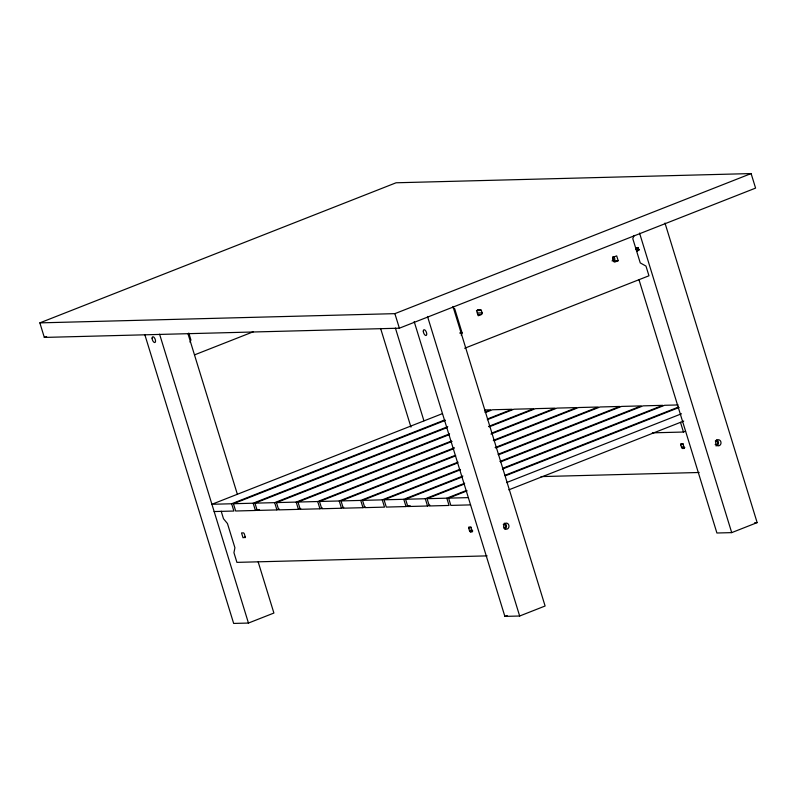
<?xml version="1.0" encoding="UTF-8"?>
<svg xmlns="http://www.w3.org/2000/svg" width="797" height="797" viewBox="0 0 797 797"><rect width="100%" height="100%" fill="white"/><g stroke="black" fill="none" stroke-linecap="round" stroke-linejoin="round"><path stroke-width="1.2" d="M635.976 248.325C639.025 244.679 638.327 256.116 635.976 248.325L638.218 247.449M190.005 342.162L190.921 339.99L188.789 333.066M461.214 335.119L462.13 332.947L454.679 308.708L452.766 307.652M634.163 235.404L632.788 238.662L640.25 262.9L645.978 266.088L648.957 275.782L464.671 348.249M39.85 322.875L396.079 182.782L751.113 173.567L755.586 188.102L399.367 328.195L44.323 337.42L39.85 322.875L394.884 313.649L751.113 173.567M44.323 337.42L46.634 336.503M194.617 354.844L253.356 331.741M479.924 309.644L476.745 310.9L478.23 315.751L481.418 314.496A1.285 1.126 88.5 0 0 482.105 312.872L481.358 310.441A1.285 1.126 88.5 0 0 479.924 309.644L477.453 309.714M636.026 248.764L638.258 247.887M636.136 249.242L638.367 248.355M636.315 249.71L638.546 248.833M636.544 250.138L638.776 249.262M636.803 250.517L639.035 249.64M637.082 250.796L639.314 249.919M618.183 260.709L615.005 261.964A1.285 1.126 88.5 0 1 613.57 261.167L612.823 258.746A1.285 1.126 88.5 0 1 613.511 257.112L616.689 255.867L618.183 260.709L612.016 260.878M442.455 413.623L211.912 504.282L231.638 503.764L444.796 419.939M257.71 509.572L255.399 510.478L235.673 510.997L233.431 503.724L445.433 420.348M233.431 503.724L253.157 503.206L447.784 426.674M484.855 412.099L490.643 409.817L484.476 409.977M279.229 509.014L276.918 509.921L257.192 510.429L254.95 503.156L447.256 427.541M485.483 412.507L492.436 409.768L512.162 409.26L487.834 418.823M254.95 503.156L274.676 502.648L449.608 433.857M300.748 508.446L298.427 509.363L278.711 509.871L276.469 502.598L449.08 434.724M487.306 419.69L513.955 409.21L533.681 408.702L488.501 426.465M257.192 510.429L259.503 509.522M276.469 502.598L296.195 502.09L451.431 441.04M322.267 507.888L319.946 508.805L300.22 509.313L297.988 502.04L452.058 441.448M489.129 426.873L535.474 408.652L555.19 408.144L491.48 433.199M297.988 502.04L317.714 501.532L454.41 447.775M343.786 507.33L341.465 508.247L321.739 508.755L319.507 501.482L453.882 448.641M490.952 434.056L556.983 408.094L576.709 407.586L493.303 440.382M245.337 536.879L243.025 537.786L241.531 532.934L243.384 532.884A1.285 0.588 68.5 0 1 244.37 534.08L245.117 536.511A1.285 0.588 68.5 0 1 244.868 537.736M319.507 501.482L339.233 500.974L455.077 455.416M365.295 506.772L362.984 507.689L343.258 508.197L341.026 500.924L455.705 455.824M493.941 440.791L578.502 407.536L598.228 407.018L495.126 447.565M341.026 500.924L360.742 500.416L458.056 462.15M362.535 500.367L382.261 499.858L384.503 507.121L364.777 507.639L362.535 500.367L457.528 463.007M495.764 447.974L600.021 406.978L619.747 406.46L498.105 454.3M382.261 499.858L459.879 469.333M408.333 505.657L406.022 506.563L386.296 507.081L384.054 499.809L460.517 469.742M498.743 454.708L621.54 406.42L641.266 405.902L499.928 461.483M384.054 499.809L403.78 499.291L462.858 476.058M429.852 505.099L427.531 506.005L407.815 506.523L405.573 499.251L462.34 476.925M500.566 461.891L643.059 405.862L662.785 405.344L502.917 468.218M405.573 499.251L425.299 498.733L464.681 483.251M427.092 498.693L446.818 498.175L449.05 505.447L429.324 505.965L427.092 498.693L464.163 484.108M502.389 469.074L664.578 405.294L678.137 404.946M407.815 506.523L410.126 505.607M446.818 498.175L466.514 490.434M504.74 475.401L678.506 407.068M470.569 504.89L450.843 505.398L448.611 498.135L467.142 490.842M505.378 475.809L679.144 407.476M506.563 482.583L681.485 413.792M508.795 489.856L683.726 421.065M652.354 432.841L683.467 432.034L685.589 431.197M468.736 528.252A1.285 0.588 68.5 0 1 468.975 527.026L470.828 526.976L472.322 531.828L470.469 531.878A1.285 0.588 68.5 0 1 469.483 530.682L468.736 528.252L471.047 527.345M680.777 444.875A1.285 0.588 68.5 0 1 681.017 443.64L682.87 443.6L684.354 448.442L682.511 448.492A1.285 0.588 68.5 0 1 681.525 447.296L680.777 444.875L683.089 443.959M469.483 530.682L471.794 529.766M681.525 447.296L683.836 446.39M470.469 531.878L472.78 530.971M682.511 448.492L684.822 447.585M144.795 334.571L233.66 623.433L248.455 623.055L273.899 613.042L258.178 561.935M414.181 321.58L504.87 616.39L507.181 615.483M504.87 616.39L519.664 616.011L545.108 605.999L452.955 306.437M639.015 279.807L716.911 533.004L731.706 532.625L757.15 522.613L664.987 223.05M476.427 310.571L481.358 310.441M477.174 312.992L482.105 312.872M477.712 314.596L481.418 314.496M459.67 333.007L462.13 332.947M541.073 476.596L699.148 472.491M448.611 498.135L468.337 497.617M214.154 511.554L233.88 511.036L231.638 503.764M754.689 522.683L757.15 522.613M487.116 555.878L236.918 562.373L233.939 552.68L234.916 547.768L227.454 523.529L223.499 518.747L221.177 511.206M639.543 233.053L731.706 532.625M680.489 422.34L683.467 432.034M427.511 316.439L519.664 616.011M394.884 313.649L399.367 328.195M395.402 328.065L423.924 420.796M380.607 328.454L410.963 427.122M425.299 498.733L427.531 506.005M403.78 499.291L406.022 506.563M360.742 500.416L362.984 507.689M339.233 500.974L341.465 508.247M317.714 501.532L319.946 508.805M296.195 502.09L298.427 509.363M274.676 502.648L276.918 509.921M253.157 503.206L255.399 510.478M187.962 333.684L237.327 494.17M159.589 334.182L248.455 623.055M613.182 256.564A1.923 0.877 68.5 0 1 614.776 258.836A1.923 0.877 68.5 0 1 613.76 259.971A1.923 0.877 68.5 0 1 612.684 257.112M715.308 441.03A1.923 1.684 88.5 0 1 717.549 442.963A1.923 1.684 88.5 0 1 715.138 444.577M716.423 439.844A3.078 2.7 88.5 0 1 716.005 445.921M503.266 524.416A1.923 1.684 88.5 0 1 505.477 525.851A1.923 1.684 88.5 0 1 503.953 528.152M504.252 523.201A3.078 2.7 88.5 0 1 504.78 529.118M152.088 338.217A3.078 1.415 68.5 0 0 154.708 342.551A3.078 1.415 68.5 0 0 154.648 338.157A3.078 1.415 68.5 0 0 152.088 338.217M716.324 440.711A3.078 2.7 88.5 0 0 717.768 445.782A3.078 2.7 88.5 0 0 720.896 441.847A3.078 2.7 88.5 0 0 716.324 440.711M504.202 524.207A3.078 2.7 88.5 0 0 505.856 529.198A3.078 2.7 88.5 0 0 508.815 525.093A3.078 2.7 88.5 0 0 504.202 524.207M423.297 331.173A3.078 1.415 68.5 0 0 425.917 335.507A3.078 1.415 68.5 0 0 425.857 331.114A3.078 1.415 68.5 0 0 423.297 331.173"/></g></svg>
